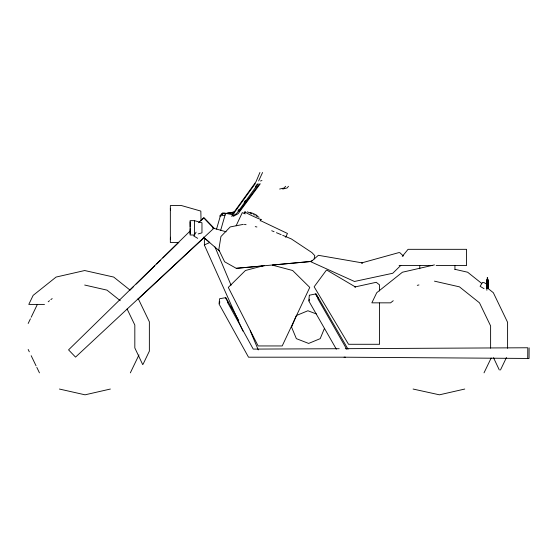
<?xml version="1.0" encoding="UTF-8"?>
<svg xmlns="http://www.w3.org/2000/svg" width="557" height="557" viewBox="0 0 557 557"><rect width="100%" height="100%" fill="white"/><g stroke="black" fill="none" stroke-linecap="round" stroke-linejoin="round"><path stroke-width="0.84" d="M190.215 228.676L190.118 233.836M527.737 358.457L527.792 347.763L345.291 348.682M170.351 239.496L170.449 237.233M194.428 220.642L194.428 235.005L190.118 235.005L190.118 220.642L194.428 220.642L201.968 222.8L201.968 232.854L198.195 233.926M309.358 295.126L308.766 300.905L336.337 349.176M219.597 303.231L219.757 301.727M309.198 300.905L309.372 299.255M314.148 258.963L314.796 255.656L311.906 252.579L291.346 238.932L282.705 235.319M225 215.134L225.167 214.542M225.202 214.556L220.69 230.278M216.548 229.115L220.509 215.399M324.348 328.63L320.205 338.649L308.648 343.432L296.352 338.649L291.562 327.091L296.352 315.541L307.903 310.75L316.355 313.939M259.917 172.496L256.018 181.714L232.582 214.132L225.676 213.505L234.114 212.064M258.636 180.948L262.577 172.496M236.126 225.766L242.274 212.67L244.711 213.47M244.927 211.876L244.14 213.547L245.31 213.839M261.142 219.479L260.119 220.906M285.657 237.317L287.468 233.467L260.773 220.753M28.177 323.485L30.433 318.806M31.185 317.246L37.187 304.77M130.345 372.849L138.978 354.913M143.003 364.362L149.367 351.14L149.367 321.8L138.136 298.468M484.019 372.849L491.156 358.033M500.464 369.994L506.473 357.524M196.092 232.158L193.801 236.022L197.7 238.333M255.301 183.594L231.621 216.339L236.537 213.693L258.156 183.789M237.999 210.783L239.016 209.376M244.105 202.337L245.63 200.228M255.301 186.853L257.334 184.04M239.016 211.486L259.402 183.963M260.272 183.789L238.124 213.693L233.376 216.339M402.231 256.464L408.065 249.327L466.557 249.327L466.557 265.55L436.131 265.55M288.498 186.282L287.057 187.988L282.705 189.039M285.637 186.282L284.154 187.988L279.635 189.039M224.22 215.26L219.695 216.019L222.64 213.101L232.582 214.132L233.982 213.38M222.013 213.797L222.64 213.101M189.916 231.225L68.56 349.866L75.55 357.114L213.784 228.342L203.653 217.829L198.626 222.709M129.934 290.155L133.673 286.5M136.159 284.07L154.832 265.814M156.698 263.99L160.43 260.342M162.916 257.912L178.477 242.699M200.882 220.795L204.036 217.745L214.167 228.259M400.803 265.431L392.741 273.264L354.468 281.473L310.966 261.825L318.381 255.301L362.614 262.953L361.528 262.953L398.715 252.648L399.801 252.648L403.407 256.025M138.094 299.137L204.022 237.707M48.201 301.762L49.531 300.703M50.854 299.645L52.177 298.587M393.256 300.71L390.582 302.841L371.86 302.841L376.734 292.71L402.426 272.22L434.46 264.902M221.589 214.285L223.81 213.101L228.635 213.582M272.401 265.062L310.152 261.553L312.449 260.495M260.481 180.997L261.95 180.524M264.547 265.424L245.428 270.5L228.293 287.412L258.121 345.946L282.204 345.946L309.769 287.412L292.634 270.5L272.686 265.202M417.284 285.337L418.948 284.954M110.37 389.044L85.054 394.822L59.418 389.044M464.747 389.044L439.431 394.822L413.092 389.044M309.817 295.126L315.68 293.936L318.576 298.97M243.318 224.36L230.208 226.936L220.927 236.544L218.804 249.738L224.61 261.776L236.265 268.321L262.995 265.94M227.604 213.185L234.198 212.05M225.676 213.596L228.126 213.185M221.178 214.487L222.737 214.229M236.265 268.321L310.152 261.553M339.213 348.71L253.233 349.1L227.437 302.228M204.398 244.927L204.398 237.93M178.881 242.504L170.351 242.504L170.351 205.547L181.443 205.547L200.84 211.089L201.042 220.697M399.097 265.55L432.685 265.55M486.881 290.26L486.637 279.739L486.943 288.61M44.49 304.407L28.79 304.407L33.148 295.363L56.09 277.066L84.692 270.535L113.698 277.066L129.892 289.981M345.382 357.197L248.519 357.197L219.054 303.983L219.583 298.726L225.85 297.64L238.723 320.498M344.066 357.197L529.053 358.457L529.115 347.853M244.412 224.36L246.076 224.708M255.238 226.629L256.909 226.978M454.999 269.33L467.643 272.22L481.847 283.541M434.46 281.153L459.455 286.855L479.493 302.841L490.613 325.936L490.613 348.153M84.692 285.038L107 290.134L120.256 300.703M212.349 227.904L226.114 231.782M247.273 211.848L250.344 213.039M271.712 230.723L274.065 231.712M276.425 232.694L281.132 234.664M251.813 213.895C245.052 209.752 261.727 216.729 255.851 215.824M253.498 214.661L254.361 215.072M256.742 216.039L259.04 217.265M487.466 284.62L484.214 282.691L482.411 282.476L480.12 286.347L484.019 288.651M486.574 287.315L493.335 292.71L507.594 322.322L507.594 348.264M204.308 237.888L209.717 242.546L204.308 244.927L242.936 331.081M203.298 237.08L219.542 251.075M316.132 293.936L348.034 349.218M315.499 293.936L318.395 298.97M346.726 349.239L317.984 298.97M225.369 297.64L228.001 302.228M231.064 306.712L232.039 308.487M127.1 308.989L134.822 325.023L134.822 347.916L142.599 364.362M28.177 349.455L29.305 351.794M31.185 355.693L36.066 365.831M36.818 367.39L39.443 372.849M493.516 357.712L499.323 369.994M214.96 246.904L231.078 285.233M250.211 330.747L258.274 349.914M190.118 221.811L190.215 226.978M170.351 208.555L170.414 210.066M488.308 288.61L488.245 279.739L487.939 288.61M487.695 288.394L487.619 277.595L487.264 277.595L487.187 288.394M454.937 265.55L454.937 269.539M419.776 265.55L419.776 268.746M379.575 290.963L379.575 284.947L376.254 282.295L354.802 287.001L355.484 287.001L327.036 270.215L326.353 270.215L314.141 286.792L348.536 344.282L379.575 344.282L379.575 303.001M260.906 219.235A8.954 0.466 25.1 0 1 252.864 216.109A8.954 0.466 25.1 0 1 245.247 211.89"/></g></svg>
